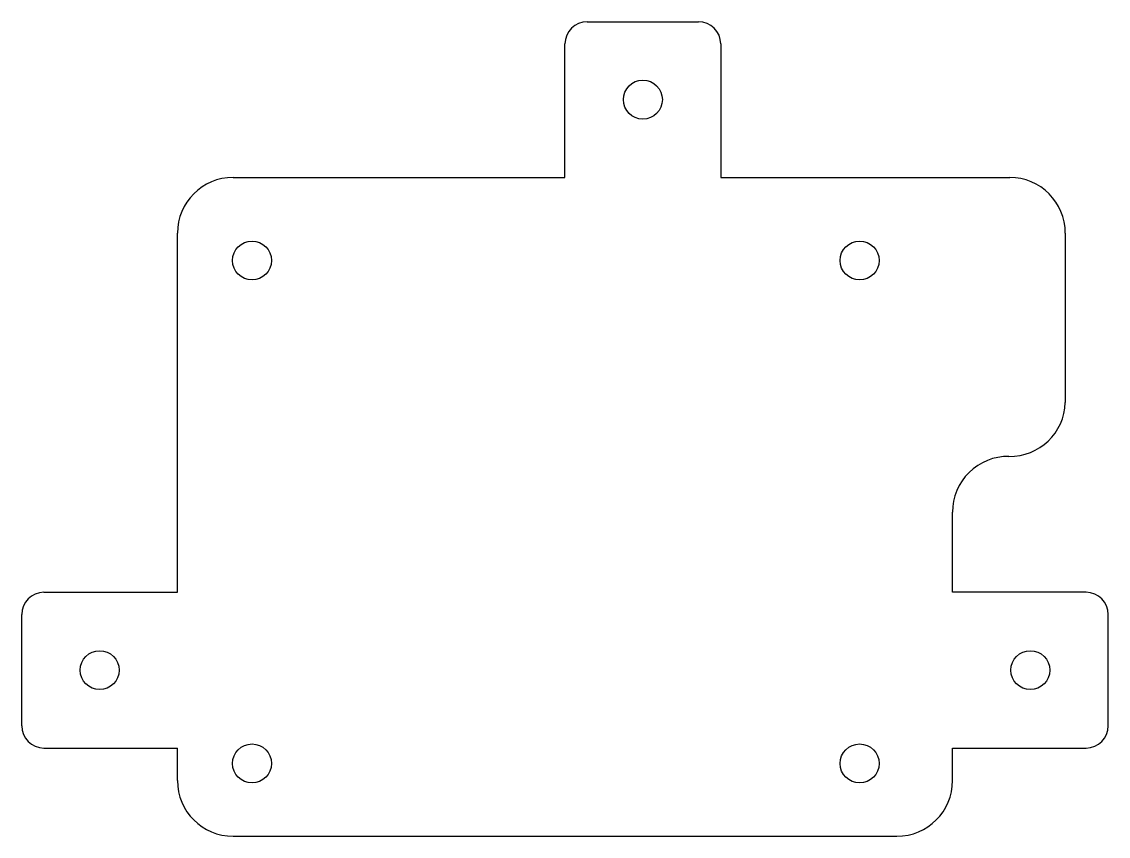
# Model space of a CAD drawing. Header units: millimetres. Extents: x 95.1 to 192.8, y 23.4 to 96.6.
import ezdxf

# ---------------------------------------------------------------- set-up
doc = ezdxf.new("R2010")
doc.units = ezdxf.units.MM

msp = doc.modelspace()

# ---------------------------------------------------------------- linework, layer by layer
at = {"color": 7, "linetype": 'Continuous', "lineweight": 25}
for p, q in [((145.954, 96.645), (155.954, 96.645)), ((143.954, 82.645), (143.954, 94.645)), ((157.954, 94.645), (157.954, 82.645)), ((114.125, 82.645), (143.954, 82.645)), ((157.954, 82.645), (183.922, 82.645)), ((109.125, 45.361), (109.125, 77.645)), ((188.922, 77.645), (188.922, 62.413)), ((178.784, 45.361), (178.784, 52.573)), ((97.125, 45.361), (109.125, 45.361)), ((190.784, 45.361), (178.784, 45.361)), ((95.125, 33.361), (95.125, 43.361)), ((192.784, 33.361), (192.784, 43.361)), ((97.125, 31.361), (109.125, 31.361)), ((109.125, 28.428), (109.125, 31.361)), ((178.784, 31.361), (190.784, 31.361)), ((178.784, 28.428), (178.784, 31.361)), ((114.125, 23.428), (173.784, 23.428))]:
    msp.add_line(p, q, dxfattribs=at)
for centre in [(150.954, 89.645), (115.824, 75.184), (170.434, 75.184), (102.125, 38.361), (185.784, 38.361), (115.824, 29.972), (170.434, 29.972)]:
    msp.add_circle(centre, 1.75, dxfattribs=at)
for centre, radius, start, end in [((145.954, 94.645), 2, 90, 180), ((155.954, 94.645), 2, 0, 90), ((114.125, 77.645), 5, 90, 180), ((183.922, 77.645), 5, 0, 90), ((183.925, 62.572), 5, 269.19484, 358.18284), ((183.784, 52.573), 5, 89.19484, 180), ((97.125, 43.361), 2, 90, 180), ((190.784, 43.361), 2, 0, 90), ((97.125, 33.361), 2, 180, 270), ((190.784, 33.361), 2, 270, 0), ((114.125, 28.428), 5, 180, 270), ((173.784, 28.428), 5, 270, 0)]:
    msp.add_arc(centre, radius, start, end, dxfattribs=at)

doc.saveas('drawing.dxf')
